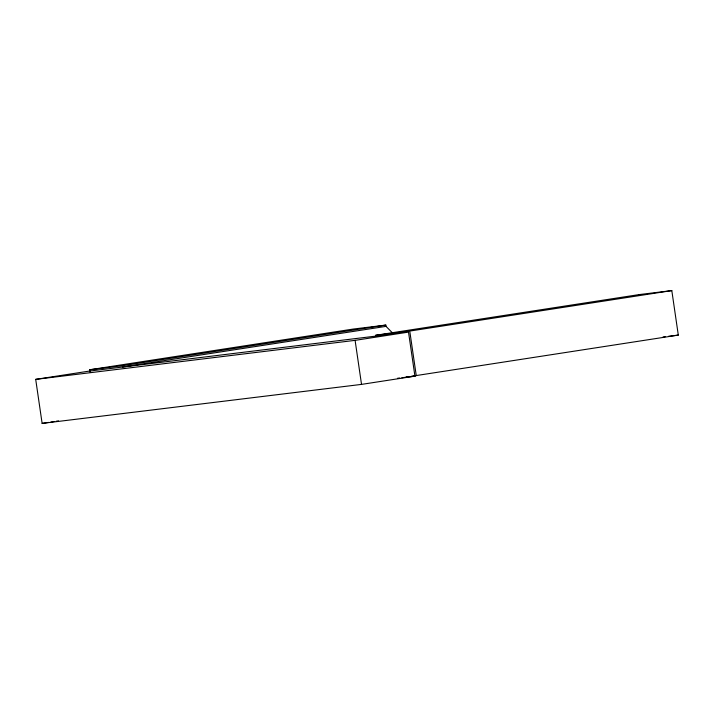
<?xml version="1.0" encoding="UTF-8"?>
<svg xmlns="http://www.w3.org/2000/svg" width="714" height="714" viewBox="0 0 714 714"><rect width="100%" height="100%" fill="white"/><g stroke="black" fill="none" stroke-linecap="round" stroke-linejoin="round"><path stroke-width="1.07" d="M90.044 371.949L89.723 369.754L353.144 329.074L385.837 325.084L386.024 326.369L392.272 332.715M89.723 369.754L122.415 365.764L385.837 325.084M35.7 379.366L89.107 371.119L408.515 332.108L355.099 340.355L35.7 379.366L42.126 423.402L361.525 384.391L414.932 376.144L408.39 331.278L375.698 335.277L375.814 336.098L385.738 334.563M386.024 326.369L122.603 367.05L122.415 365.764M375.698 335.277L639.119 294.596L671.812 290.598L678.3 335.098L414.879 375.769M389.041 334.054L391.245 333.715M408.39 331.278L671.812 290.598M42.126 423.402L48.668 422.393M50.846 422.054L54.112 421.546M56.29 421.215L58.477 420.876M663.047 336.954L665.225 336.696M668.491 336.294L678.3 335.098M406.159 376.84L408.346 376.573M411.612 376.171L416.253 375.6L409.881 331.93M397.502 378.268L399.679 378.001M401.857 377.742L414.932 376.144M639.119 294.596L639.235 295.417M355.099 340.355L361.525 384.391"/></g></svg>
